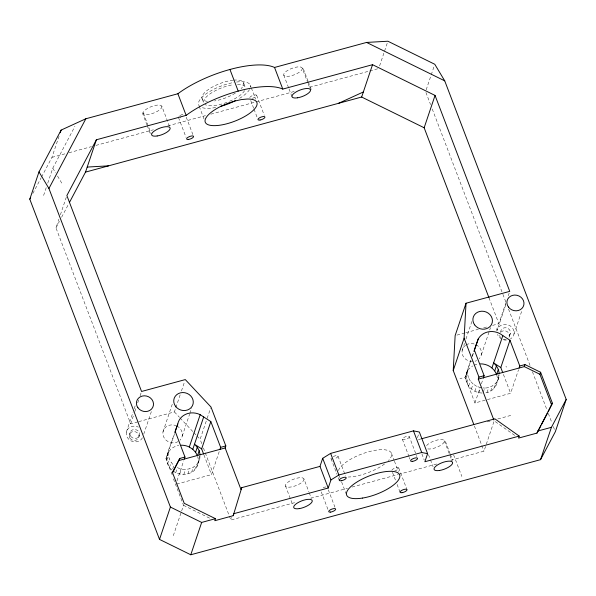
<?xml version="1.0" encoding="UTF-8"?>
<svg xmlns="http://www.w3.org/2000/svg" width="596" height="596" viewBox="0 0 596 596"><rect width="100%" height="100%" fill="white"/><g stroke="black" fill="none" stroke-linecap="round" stroke-linejoin="round"><path stroke-width="0.45" stroke-dasharray="2.98 2.23" d="M172.207 474.893L165.986 458.585L168.586 451.284C167.647 456.558 169.949 461.907 173.95 465.349L172.244 470.4C160.235 460.552 171.722 444.981 174.509 433.679M172.944 470.855C178.174 474.93 185.743 475.578 191.569 472.375C197.976 469.238 197.857 462.012 199.489 456.186M198.155 463.353L199.854 458.302L200.055 454.502M482.149 393.047C476.852 392.965 471.816 390.246 468.605 386.066C462.429 378.05 468.568 368.402 470.996 360.26M465.834 378.788L467.532 373.737L467.733 369.937L465.133 377.238L474.952 402.985L486.537 399.834M498.636 374.839C497.392 383.191 494.829 392.302 484.593 392.906M496.036 385.567L499.001 376.955L499.12 374.675M41.526 177.057L51.949 157.366L59.056 136.246M43.605 195.443L46.57 186.645M47.754 183.121L52.791 168.154L74.94 126.33M137.825 421.879L130.68 423.816L55.979 227.888L58.922 219.149M60.39 214.776L66.275 197.291M126.33 432.115L133.035 412.186M134.204 408.722L135.657 404.393M130.68 423.816L133.623 415.077M134.8 411.575L136.275 407.21M137.743 402.836L138.92 399.342M140.097 395.841L141.274 392.347M129.257 434.946L129.935 432.92M138.883 437.099L139.561 435.08M143.748 434.156L151.332 411.635M163.006 431.735L172.713 402.889M138.712 421.633L174.404 411.925L175.582 408.431M175.88 407.56L180.29 394.44M181.467 390.946L184.7 381.328M165.986 458.585L174.285 433.94M166.686 460.134L168.385 455.083M167.565 463.912L169.264 458.86M169.458 467.413L171.156 462.362M182.242 436.048L189.595 414.198M189.893 413.326L191.659 408.081M175.731 472.665L177.437 467.614C185.721 471.995 197.879 468.039 199.854 458.302M176.975 480.845L183.717 460.805M179.687 474.058L181.385 469M183.829 474.483L185.527 469.425M187.882 473.909L189.58 468.851M201.761 443.662L200.107 439.327L206.872 419.234M207.162 418.362L210.693 407.88M191.569 472.375L193.268 467.324M194.639 469.991L196.345 464.932M173.324 535.648L183.531 505.326L173.384 478.707M196.889 466.914L198.587 461.863M176.692 484.086L211.461 474.632L219.38 451.105M379.6 65.873L387.594 42.107M294.58 502.681L230.853 520.01L231.725 517.41M426.192 89.81L430.93 75.722M431.228 74.843L434.186 66.044M417.446 437.68L418.802 433.635M462.153 350.388L464.507 343.393M465.975 339.027L471.861 321.542M470.765 360.513L465.133 377.238L459.956 378.646M472.248 356.11L474.319 349.949M472.3 356.572L473.954 351.454M466.713 382.565L468.411 377.514L467.532 373.737M468.605 386.066L470.311 381.015L468.411 377.514M481.389 354.702L490.508 327.606M471.391 389.054L473.097 383.995L470.311 381.015M474.885 391.319L476.584 386.26L473.097 383.995M496.274 330.668L497.69 326.459M492.624 325.394L498.867 323.695L505.93 302.716M508.276 295.72L509.163 293.098M505.855 304.496L497.153 330.355A8.635 7.793 18.6 0 1 510.206 325.9A8.635 7.793 18.6 0 1 510.444 338.99M474.952 402.985L480.227 387.303M481.404 383.817L483.453 377.715M478.834 392.712L480.532 387.653L476.584 386.26M483.259 392.287L484.675 388.078C491.231 387.981 497.63 383.541 499.001 376.955M487.029 392.555L488.727 387.504M490.717 391.028L492.415 385.977M509.364 336.353L510.385 333.32M493.786 388.644L495.492 383.586M513.99 334.132L522.111 309.995M450.77 460.201L483.982 451.172L494.181 420.85L515.585 436.011M487.431 399.588L510.616 393.285L518.527 369.758M466.035 374.996L467.301 371.435A16.04 14.468 18.6 0 1 472.621 365.974M32.84 193.462L41.087 177.876M55.979 227.888L59.451 221.332M61.619 217.227L68.57 204.108M51.949 157.366L65.411 153.708M69.002 152.732L91.449 146.631M95.934 145.409L153.388 129.786M167.752 125.883L205.456 115.624M210.842 114.164L294.327 91.464M309.585 87.307L368.835 71.2M369.729 70.954L378.706 68.51M456.931 335.101L464.962 332.911M465.848 332.672L478.342 329.275M483.699 327.815L487.267 326.846M418.407 439.625L421.074 438.894M487.17 421.841L490.709 420.88M497.787 418.958L511.949 415.107M310.74 498.286L347.543 488.273M352.027 487.059L397.808 474.61M398.709 474.364L437.308 463.867M483.021 387.907L484.675 388.078M183.531 505.326L210.679 518.676M174.404 411.925L179.418 417.274M180.044 417.945L193.208 431.973M193.842 432.644L196.345 435.318M196.971 435.981L200.107 439.327M52.791 168.154L55.637 172.892M57.529 176.051L62.736 184.73M425.931 92.44L430.573 104.62M432.234 108.971L502.562 293.433M502.897 294.297L505.885 302.135M508.537 309.093L530.105 365.646M532.422 371.74L547.024 410.026M548.35 413.505L552 423.071M553.326 426.557L554.988 430.908M488.951 297.687L498.867 323.695M505.974 366.138L506.377 367.188M503.411 374.407L510.616 393.285M474.394 426.021L483.982 451.172M453.616 454.837L461.863 476.472M303.349 68.808L307.968 80.914M308.296 81.786L311.596 90.436M445.443 441.45L450.062 453.563M450.39 454.428L452.699 460.485M302.239 68.16A9.871 3.427 -20.9 0 1 289.298 76.176A9.871 3.427 -20.9 0 1 287.451 70.529A9.871 3.427 -20.9 0 1 302.239 68.16L307.849 82.866M308.177 83.731L310.486 89.787M444.325 440.802L451.917 460.701M283.756 75.089L288.702 88.059M289.03 88.931L292.003 96.716M428.479 454.651L430.133 458.98M430.461 459.844L433.098 466.765M421.908 453.951L424.21 460.008M409.31 436.689A3.703 1.281 -20.9 0 1 404.453 439.699A3.703 1.281 -20.9 0 1 403.76 437.583A3.703 1.281 -20.9 0 1 409.31 436.689L416.895 456.588M402.375 439.289L408.975 456.588M409.303 457.46L409.959 459.188M256.675 95.375L264.259 115.274M398.761 468.024L407.008 489.651M391.475 453.392L394.112 460.313M394.448 461.185L398.404 471.563M250.342 85.332L250.998 87.061M251.333 87.925L255.617 99.174M250.73 100.568L253.702 108.353M254.03 109.217L257.33 117.874M392.488 472.352L395.461 480.138M397.107 484.459L400.08 492.251M243.608 82.911L245.254 87.239A22.208 7.703 -20.9 0 0 237.469 84.341M202.014 98.504L203.661 102.825A22.208 7.703 -20.9 0 1 232.775 84.788M333.224 456.543A3.703 1.281 -20.9 0 1 337.969 456.089L345.561 475.988M199.243 106.461L204.19 119.438M339.318 475.906L339.973 477.642M341.627 481.963L346.246 494.077M331.041 458.689L336.978 474.26M338.297 477.716L339.288 480.316M186.243 117.218L192.843 134.517M328.329 489.86L334.93 507.166M178.487 117.524L186.079 137.423M321.244 491.901L328.5 510.936M161.866 106.326A9.871 3.427 -20.9 0 1 148.933 114.343A9.871 3.427 -20.9 0 1 147.078 108.703A9.871 3.427 -20.9 0 1 161.866 106.326L169.458 126.225M303.96 478.975A9.871 3.427 -20.9 0 1 291.019 486.992A9.871 3.427 -20.9 0 1 289.172 481.352A9.871 3.427 -20.9 0 1 303.96 478.975L308.907 491.953M309.235 492.817L311.216 498.01M143.383 113.255L151.302 134.018M285.477 485.904L292.733 504.939M142.273 112.607L146.892 124.72M147.219 125.585L150.52 134.234M203.415 447.998L230.853 520.01M203.936 454.897L211.461 474.632M496.803 375.189L497.504 378.207M197.656 456.536L198.356 459.561M166.887 456.342A16.04 14.468 18.6 0 1 178.748 445.443M337.969 456.089A3.703 1.281 -20.9 0 1 333.998 458.905M331.704 459.121A3.703 1.281 -20.9 0 1 331.056 458.324M338.439 470.549A28.384 9.849 -20.9 0 1 373.349 450.658A28.384 9.849 -20.9 0 1 388.436 460.566M384.569 463.949A28.384 9.849 -20.9 0 1 348.28 477.016M323.099 487.684A3.703 1.281 -20.9 0 1 326.459 486.947M391.848 470.259A3.703 1.281 -20.9 0 1 395.804 467.808A3.703 1.281 -20.9 0 1 398.746 468.382A3.703 1.281 -20.9 0 1 394.79 470.84M474.029 365.251A16.04 14.468 18.6 0 1 477.895 364.096M244.591 90.637A22.208 7.703 -20.9 0 1 227.635 102.065M226.867 102.363A22.208 7.703 -20.9 0 1 204.994 104.456M233.565 80.147A22.208 7.703 -20.9 0 1 241.052 88.707M235.293 93.155A22.208 7.703 -20.9 0 1 214.493 100.948M207.393 101.32A22.208 7.703 -20.9 0 1 206.29 91.128A22.208 7.703 -20.9 0 1 232.768 80.237M236.56 82.032A27.64 9.588 -20.9 0 1 250.469 87.068M249.515 89.564A27.64 9.588 -20.9 0 1 238.594 98.921M215.692 107.504A27.64 9.588 -20.9 0 1 200.912 107.146M200.234 106.759A27.64 9.588 -20.9 0 1 206.03 93.915A27.64 9.588 -20.9 0 1 234.027 82.419M249.754 97.61A3.703 1.281 -20.9 0 1 254.015 95.084A3.703 1.281 -20.9 0 1 256.518 96.016A3.703 1.281 -20.9 0 1 251.817 98.377M180.931 117.695A3.703 1.281 -20.9 0 1 180.089 117.829M178.874 116.362A3.703 1.281 -20.9 0 1 179.433 115.9M180.163 115.445A3.703 1.281 -20.9 0 1 184.916 114.402M426.55 445.637A9.871 3.427 -20.9 0 1 440.206 439.55A9.871 3.427 -20.9 0 1 441.845 444.534A9.871 3.427 -20.9 0 1 427.615 448.9M475.951 344.659A9.871 8.903 18.6 0 1 479.229 358.785M476.621 360.632A9.871 8.903 18.6 0 1 475.072 361.198M472.576 361.548A9.871 8.903 18.6 0 1 462.72 355.425A9.871 8.903 18.6 0 1 465.528 345.27M466.206 344.838A9.871 8.903 18.6 0 1 475.161 344.309M176.796 426.006A9.871 8.903 18.6 0 1 180.081 440.131M178.189 441.599A9.871 8.903 18.6 0 1 162.924 434.462A9.871 8.903 18.6 0 1 176.014 425.656M142.489 437.807A8.635 7.793 18.6 0 1 131.098 440.906A8.635 7.793 18.6 0 1 127.015 430.2A8.635 7.793 18.6 0 1 138.406 427.101M506.205 339.601A4.939 4.455 18.6 0 1 503.68 339.645M500.536 337.604A4.939 4.455 18.6 0 1 499.679 335.369M500.826 332.158A4.939 4.455 18.6 0 1 507.203 331.652A4.939 4.455 18.6 0 1 508.977 337.448M500.7 332.337A4.939 4.455 18.6 0 1 504.745 327.77A4.939 4.455 18.6 0 1 510.303 331.376A4.939 4.455 18.6 0 1 507.226 336.569M506.28 340.122A8.635 7.793 18.6 0 1 502.607 339.452M501.921 339.146A8.635 7.793 18.6 0 1 497.518 334.438M130.047 438.351A4.939 4.455 18.6 0 0 138.488 438.194A4.939 4.455 18.6 0 0 133.668 431.519A4.939 4.455 18.6 0 0 130.047 438.351M130.733 436.332A4.939 4.455 18.6 0 0 139.173 436.175A4.939 4.455 18.6 0 0 134.346 429.5A4.939 4.455 18.6 0 0 130.733 436.332"/><path stroke-width="0.89" d="M473.731 424.285L453.228 370.511L455.143 335.585L466.027 303.237L509.751 291.355L435.043 95.427L372.53 64.681L282.787 89.087A63.049 21.873 -20.9 0 0 186.138 115.371L96.388 139.777L66.864 195.548L141.565 391.475L185.289 379.585L210.984 407.001L225.832 445.935L225.146 447.954L241.06 489.688L241.738 487.662L319.978 466.385L322.697 458.302L330.624 453.392L413.468 430.863L419.346 432.018L427.593 453.653L424.873 461.736L519.22 436.078L518.542 438.097L536.951 433.098L540.855 425.715M453.228 370.511L464.113 338.17L466.027 303.237M219.969 449.362L220.647 447.343L210.835 421.603L200.189 414.689A16.04 14.468 18.6 0 0 177.772 424.002L175.172 431.295L184.984 457.043L179.806 458.451L172.423 472.39L184.209 503.307L215.469 518.676L214.791 520.703L233.2 515.696L241.738 487.662M29.8 199.198L38.986 171.909L61.127 130.084L85.839 118.768L177.891 93.743A63.049 21.873 -20.9 0 1 274.54 67.46L366.585 42.428L387.892 41.228L434.782 64.279L444.728 80.855L566.2 399.432L555.316 431.772L540.55 459.658L190.78 554.772L159.519 539.402L29.8 199.198L30.672 197.559M60.241 132.722L61.127 130.084M69.441 202.469L85.504 172.117L96.388 139.777M174.807 432.8L177.772 424.002M172.609 472.777L179.806 458.451M184.306 459.062L184.984 457.043M203.609 454.04L201.649 448.892L194.49 444.243L197.283 447.223L199.176 450.725L197.477 455.784L195.577 452.282L192.791 449.295L189.304 447.03L200.189 414.689M159.519 539.402L170.404 507.062L48.932 188.485L38.986 171.909M192.791 449.295L203.676 416.954M195.577 452.282L197.283 447.223M201.649 448.892L210.835 421.603M190.78 554.772L201.664 522.431L215.469 518.676M85.504 172.117L361.645 97.029L372.53 64.681M233.2 515.696L233.878 513.67L328.225 488.02L330.944 479.929L322.697 458.302M488.951 297.687L424.158 127.767L435.043 95.427M474.066 351.327L478.186 339.094A16.04 14.468 18.6 0 1 502.823 335.608L509.982 340.256L519.794 365.996L519.116 368.015M493.853 419.986L478.275 379.123L478.953 377.104L464.113 338.17M478.275 379.123L483.453 377.715L484.131 375.696L474.319 349.949L478.186 339.094M502.763 372.694L500.796 367.546L493.644 362.897L496.431 365.877L498.323 369.378L496.624 374.43L494.725 370.935L491.938 367.948L502.823 335.608M494.725 370.935L496.431 365.877M500.796 367.546L509.982 340.256M483.453 377.715L524.294 366.607L524.979 364.588L540.609 372.276L552.395 403.187L548.238 411.769M551.71 405.205L539.924 374.295L540.609 372.276M536.951 433.098L552.395 403.187M540.55 459.658L551.434 427.317L566.2 399.432M48.932 188.485L85.839 118.768M541.727 424.076L547.374 413.408M330.944 479.929L338.871 475.019L421.715 452.498L427.593 453.653M338.632 103.279L363.344 91.97M220.647 447.343L225.832 445.935M478.953 377.104L484.131 375.696M519.794 365.996L524.979 364.588M179.128 460.47L225.146 447.954M421.961 438.656L494.866 418.832L519.22 436.078M537.629 431.072L551.434 427.317M87.21 167.059L108.517 165.859M366.585 42.428L444.728 80.855M361.645 97.029L424.158 127.767M524.294 366.607L539.924 374.295M170.404 507.062L201.664 522.431M413.468 430.863L421.715 452.498M274.54 67.46L282.787 89.087M229.952 69.479L238.199 91.114M330.624 453.392L338.871 475.019M177.891 93.743L186.138 115.371M319.978 466.385L328.225 488.02M498.323 369.378L499.202 373.156M199.176 450.725L200.055 454.502M181.214 445.212A16.04 14.468 18.6 0 1 189.304 447.03M480.361 363.865A16.04 14.468 18.6 0 1 491.938 367.948M235.606 100.553A27.64 9.588 -20.9 0 1 220.654 106.349M228.067 103.212L221.474 106.036A27.64 9.588 -20.9 0 0 208.868 124.981A27.64 9.588 -20.9 0 0 248.353 114.246A27.64 9.588 -20.9 0 0 247.243 99.025L241.41 99.584L234.869 101.015L228.067 103.212M341.366 480.726A3.703 1.281 -20.9 0 0 346.216 477.716A3.703 1.281 -20.9 0 0 340.674 478.61A3.703 1.281 -20.9 0 0 341.366 480.726M362.524 498.07A28.384 9.849 -20.9 0 0 399.722 475.027A28.384 9.849 -20.9 0 0 357.205 481.851A28.384 9.849 -20.9 0 0 362.524 498.07M402.158 492.654A3.703 1.281 -20.9 0 0 407.008 489.651A3.703 1.281 -20.9 0 0 401.466 490.538A3.703 1.281 -20.9 0 0 402.158 492.654M412.7 461.326A3.703 1.281 -20.9 0 0 417.558 458.317A3.703 1.281 -20.9 0 0 412.007 459.211A3.703 1.281 -20.9 0 0 412.7 461.326M330.43 512.106A3.703 1.281 -20.9 0 0 335.697 509.215A3.703 1.281 -20.9 0 0 330.497 509.722A3.703 1.281 -20.9 0 0 330.43 512.106M260.065 120.012A3.703 1.281 -20.9 0 0 264.922 117.002A3.703 1.281 -20.9 0 0 259.372 117.896A3.703 1.281 -20.9 0 0 260.065 120.012M188.336 139.457A3.703 1.281 -20.9 0 0 193.611 136.566A3.703 1.281 -20.9 0 0 188.411 137.073A3.703 1.281 -20.9 0 0 188.336 139.457M157.18 135.97A9.871 3.427 -20.9 0 0 170.113 127.954A9.871 3.427 -20.9 0 0 155.325 130.33A9.871 3.427 -20.9 0 0 157.18 135.97M297.546 97.804A9.871 3.427 -20.9 0 0 310.486 89.787A9.871 3.427 -20.9 0 0 295.698 92.164A9.871 3.427 -20.9 0 0 297.546 97.804M299.267 508.619A9.871 3.427 -20.9 0 0 312.207 500.603A9.871 3.427 -20.9 0 0 297.419 502.979A9.871 3.427 -20.9 0 0 299.267 508.619M439.639 470.453A9.871 3.427 -20.9 0 0 452.573 462.436A9.871 3.427 -20.9 0 0 437.784 464.805A9.871 3.427 -20.9 0 0 439.639 470.453M474.617 324.857A9.871 8.903 18.6 0 0 491.499 324.552A9.871 8.903 18.6 0 0 481.851 311.201A9.871 8.903 18.6 0 0 474.617 324.857M175.47 406.211A9.871 8.903 18.6 0 0 192.352 405.898A9.871 8.903 18.6 0 0 182.704 392.548A9.871 8.903 18.6 0 0 175.47 406.211M508.403 307.007A8.635 7.793 18.6 0 0 523.176 306.739A8.635 7.793 18.6 0 0 514.735 295.057A8.635 7.793 18.6 0 0 508.403 307.007M137.922 407.753A8.635 7.793 18.6 0 0 152.688 407.485A8.635 7.793 18.6 0 0 144.247 395.804A8.635 7.793 18.6 0 0 137.922 407.753"/></g></svg>
